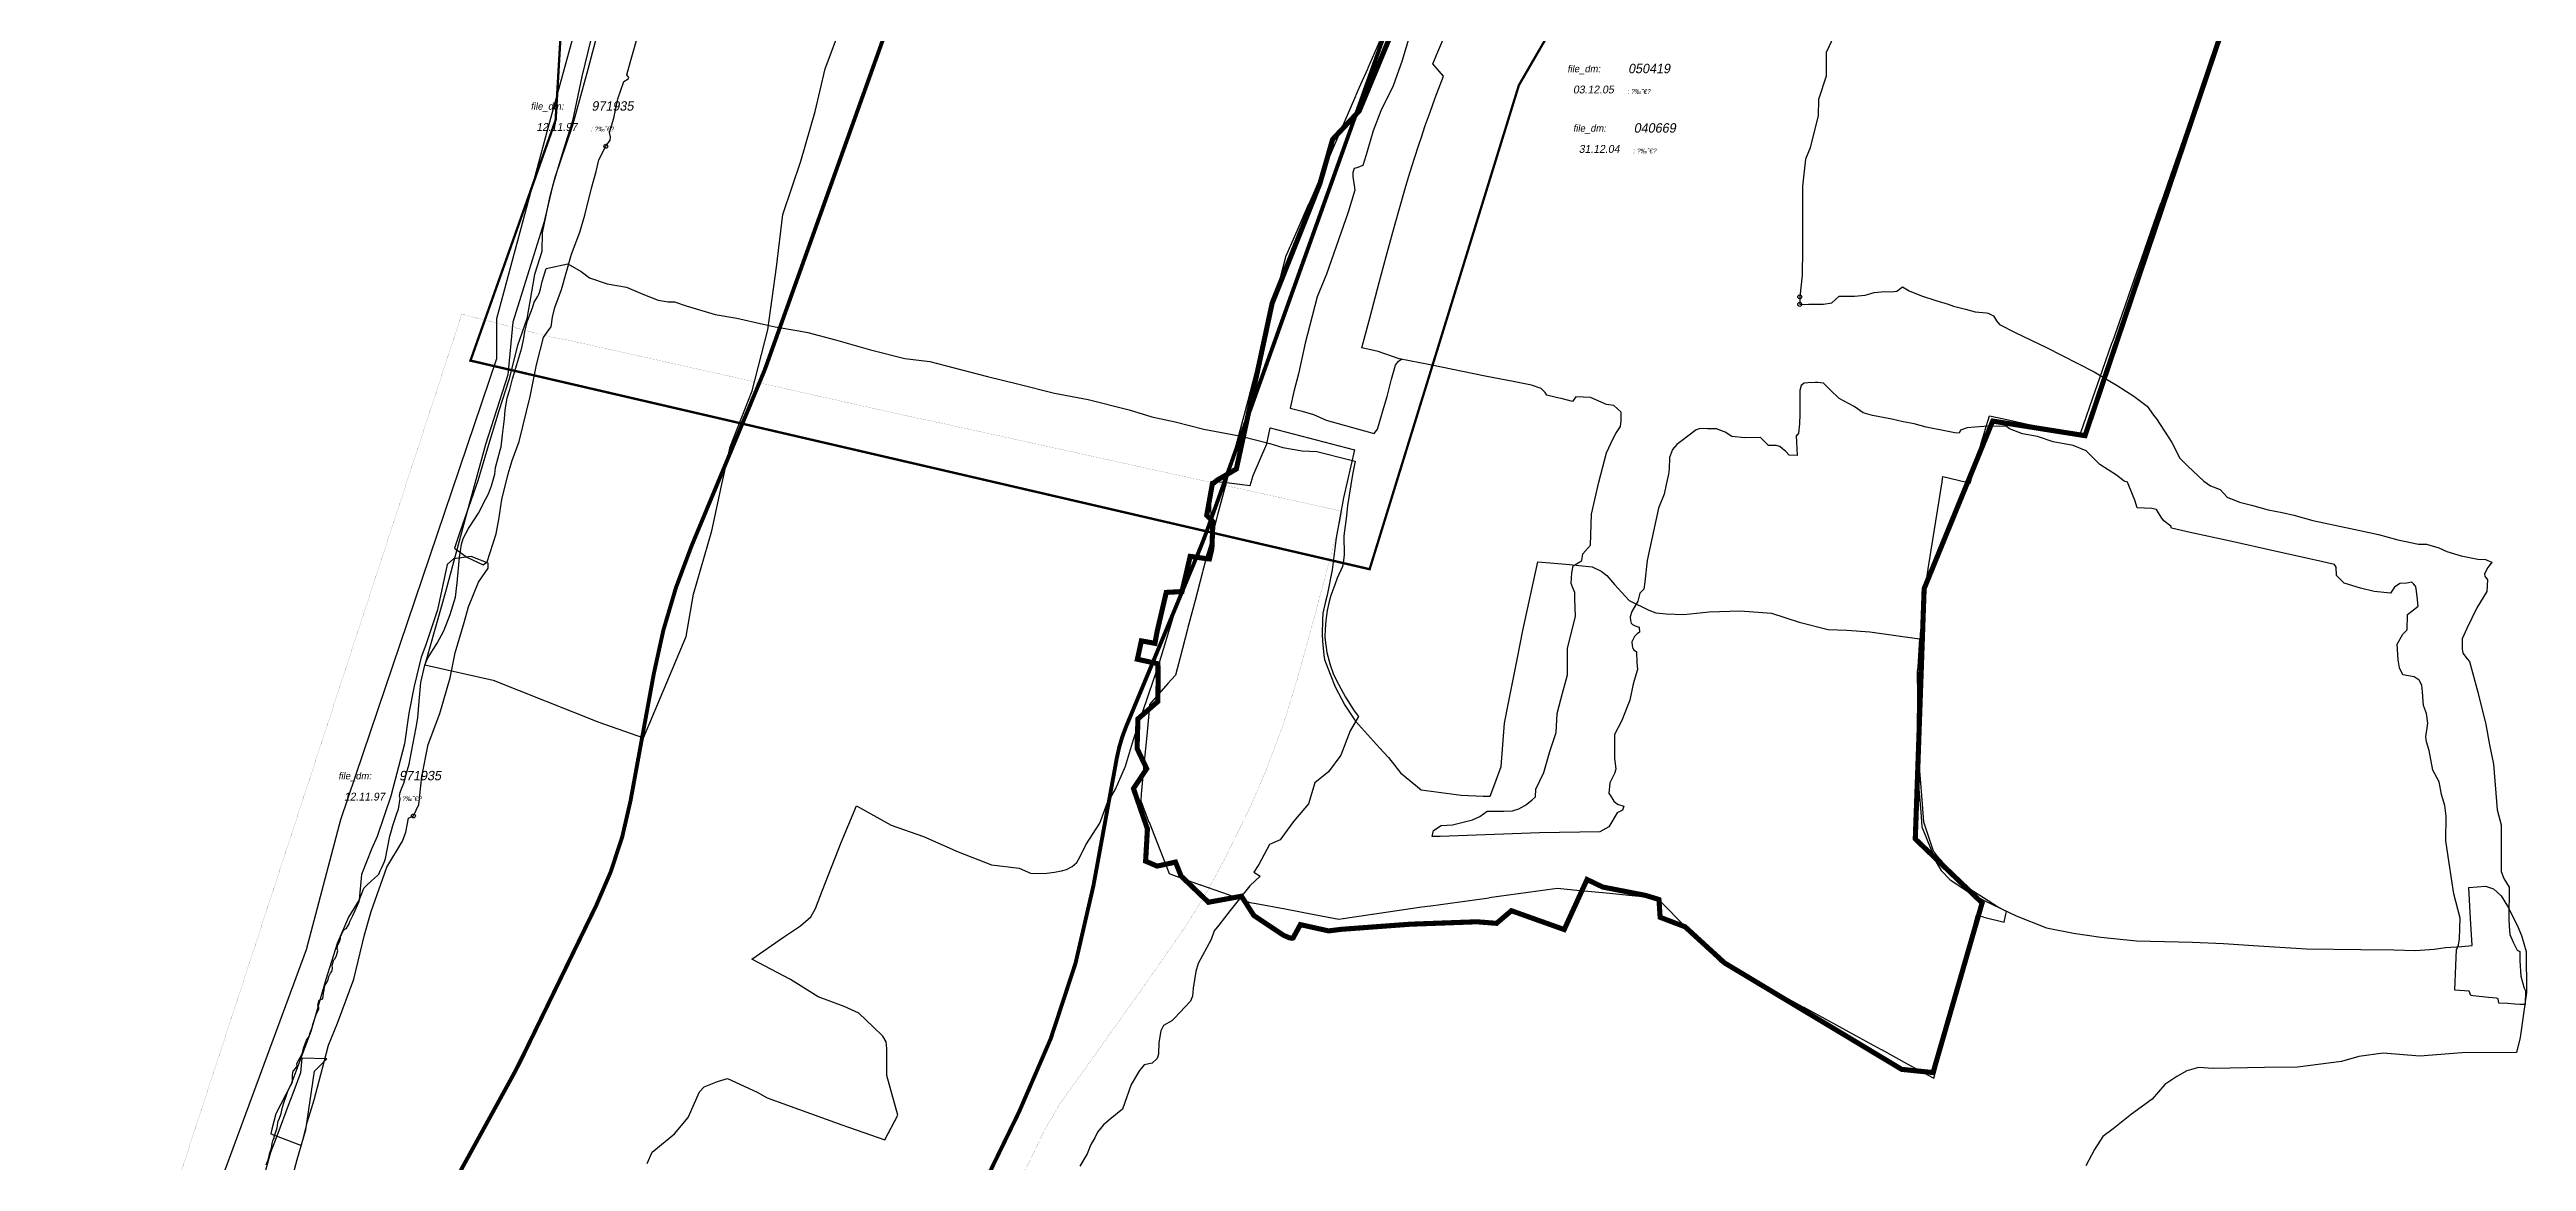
# Model space of a CAD drawing. Header units: metres. Extents: x 116000 to 284092, y 365136 to 804542.
# Drawn here: x 179905 to 183063, y 671525 to 672943 of the extents above; entities that cross this region are included whole.
import ezdxf
from ezdxf.enums import TextEntityAlignment as Align

# ---------------------------------------------------------------- set-up
doc = ezdxf.new("R2010")
doc.units = ezdxf.units.M
doc.header["$LTSCALE"] = 0.075
doc.linetypes.add('LTP001', pattern=[500, 500, 0])
for name, color, linetype in [('030252', 8, 'Continuous'), ('030353', 8, 'Continuous'), ('040669', 7, 'Continuous'), ('050419', 6, 'Continuous'), ('070610', 46, 'Continuous'), ('10', 7, 'Continuous'), ('100155', 62, 'Continuous'), ('100588', 62, 'LTP001'), ('120142', 92, 'Continuous'), ('4', 7, 'Continuous'), ('7', 7, 'Continuous'), ('971143', 5, 'Continuous'), ('971935', 5, 'Continuous'), ('GVUL MEDINA', 4, 'Continuous')]:
    doc.layers.add(name, color=color, linetype=linetype)
doc.layers.add('110138', color=71, linetype='Continuous', lineweight=20)
doc.styles.add('HEBTXT', font='HEBTXT.shx')

# ---------------------------------------------------------------- blocks, each defined once
blk = doc.blocks.new('DM_AREA')
at = {"layer": '10'}
blk.add_circle((0, 0), 2.5, dxfattribs=at)
at = {"layer": '4', "style": 'HEBTXT', "oblique": 10}
blk.add_attdef('DATE', text='', height=10, dxfattribs=at).set_placement((9.9, 86.8), align=Align.RIGHT)
at = {"layer": '4', "style": 'HEBTXT', "oblique": 10, "flags": 8}
blk.add_attdef('DATAtxt', text='', height=6, dxfattribs=at).set_placement((41.8, 89.2), align=Align.MIDDLE)
at = {"layer": '7', "style": 'HEBTXT', "oblique": 10, "flags": 8}
blk.add_attdef('file_txt', text='', height=9, dxfattribs=at).set_placement((-28.4, 117.1), align=Align.MIDDLE)
at = {"layer": '7', "style": 'HEBTXT', "oblique": 10}
blk.add_attdef('FILE_DM', (28.1, 112.6), '', height=12, dxfattribs=at)

msp = doc.modelspace()

# ---------------------------------------------------------------- linework, layer by layer
at = {"layer": '030252', "color": 8, "linetype": 'Continuous', "flags": 128}
msp.add_lwpolyline([(180181.1, 671521), (180183.5, 671527.4), (180184.8, 671532.5), (180185.3, 671535.1), (180186.5, 671538.8), (180187.8, 671542.5), (180188.3, 671545.1), (180188.8, 671548.3), (180189.7, 671551.7), (180190.6, 671553.6), (180191.2, 671554.9), (180191.2, 671556.9), (180193.6, 671563.2), (180195.1, 671568.2), (180195.4, 671571.7), (180196.3, 671576.9), (180198, 671580.5), (180199.9, 671585.4), (180200.3, 671586.7), (180201.8, 671594.4), (180204.2, 671601.5), (180206.8, 671608.7), (180209.3, 671616.2), (180214.6, 671626.6), (180214.8, 671636), (180215.7, 671640.6), (180218.7, 671644), (180220.7, 671646.7), (180220.4, 671650.2), (180224.4, 671658.1), (180227.6, 671663.8), (180228.8, 671669.7), (180232.7, 671679.9), (180235.9, 671684.7), (180236.5, 671686.7), (180236.9, 671688.5), (180239.6, 671696.3), (180240.1, 671698), (180240.5, 671700.1), (180244.8, 671712.7), (180246.8, 671717.2), (180248.3, 671719.7), (180248.2, 671721.6), (180247.2, 671724.6), (180248.9, 671731), (180250.3, 671732), (180251.8, 671732.3), (180253.3, 671732.7), (180253.7, 671736.3), (180254.8, 671742.4), (180255, 671743.7), (180255.4, 671748.1), (180256.2, 671750.7), (180257.9, 671752.7), (180260.1, 671757.6), (180261.2, 671761.1), (180263.3, 671765.6), (180264.8, 671767.7), (180265.5, 671771.3), (180265.2, 671775.5), (180267.5, 671782.4), (180269.1, 671784.2), (180270.7, 671788.1), (180272.3, 671793.9), (180271.7, 671796.5), (180272.7, 671801.6), (180274.2, 671804.4), (180276, 671809.5), (180275.8, 671811.8), (180279, 671818.8), (180281.1, 671821.5), (180282.1, 671822.1), (180283.7, 671823), (180285.5, 671826.1), (180286.4, 671827.5), (180287.8, 671831.3), (180291.7, 671839.2), (180294.3, 671844.7), (180299.1, 671856.1), (180300.6, 671860.6), (180303, 671867.1), (180305.5, 671873.9), (180309.5, 671877.9), (180315.3, 671883.3), (180322.9, 671890), (180324.7, 671891.9), (180326.6, 671895.9), (180328.5, 671900.2), (180332.1, 671907.8), (180333.2, 671911.7), (180338.6, 671940), (180341, 671947.2), (180342.6, 671953.7), (180348.1, 671970.5), (180349.8, 671974.5), (180351.8, 671988.3), (180351.3, 671991.4), (180352, 671995.8), (180353.5, 672000.4), (180356.6, 672007.6), (180360.8, 672023.6), (180363.6, 672031.9), (180364.6, 672038.9), (180368.2, 672056.5), (180370.3, 672067.6), (180372.3, 672078.7), (180374.5, 672090.9), (180375.5, 672101.8), (180376, 672112.2), (180378.3, 672136.2), (180383.4, 672158.1), (180386.7, 672166.9), (180399, 672186.3), (180407.6, 672202.1), (180415.9, 672222.9), (180422.7, 672244.8), (180424.8, 672263.4), (180427.7, 672295.4), (180430.2, 672312.6), (180432.4, 672319.8), (180439, 672332.4), (180451.9, 672352.2), (180461.2, 672370.3), (180464.6, 672376.9), (180468.5, 672387.1), (180472.5, 672402), (180473.7, 672410.2), (180479.6, 672432.2), (180480.7, 672436.8), (180482.4, 672451.8), (180484.8, 672472.3), (180485.7, 672483.5), (180488.6, 672499), (180491.7, 672509.8), (180495, 672523.2), (180500.8, 672541.7), (180507, 672562.8), (180509.6, 672575.4), (180510.8, 672583.7), (180512.2, 672588.7), (180514.2, 672597.4), (180520.7, 672614.1), (180523, 672621.3), (180527.1, 672628), (180529.1, 672632), (180530.9, 672637.7), (180532.9, 672647.5), (180536.2, 672658.7), (180538.1, 672664), (180538.1, 672664), (180565.6, 672669.8), (180582.7, 672660.2), (180593.4, 672652.1), (180616, 672644.6), (180640.4, 672640.2), (180661.3, 672631.3), (180680.8, 672623.7), (180693.7, 672621.5), (180701.7, 672621.5), (180716.8, 672616.6), (180753.4, 672605.4), (180781.3, 672600.6), (180814.6, 672593), (180830.2, 672589.5), (180860.4, 672584.6), (180871.9, 672582.4), (180907, 672573), (180951.8, 672560.2), (180995.3, 672549.1), (181027.2, 672545.5), (181046.7, 672540.2), (181100.9, 672526.4), (181139.1, 672517.1), (181186.2, 672505.1), (181229.2, 672497.1), (181281.6, 672483.8), (181310.5, 672474.9), (181340.1, 672468.6), (181376.5, 672459.3), (181424.4, 672450.4), (181460.9, 672440.7), (181477.3, 672435.8), (181502.1, 672431.4), (181520.8, 672430.9), (181561.2, 672420.7), (181569.6, 672418.5), (181566.2, 672401.3), (181560, 672361.8), (181558.7, 672348.5), (181555.1, 672323.2), (181555.6, 672298.8), (181554.2, 672288.1), (181553.4, 672284.2), (181546.8, 672269.1), (181543.5, 672260.5), (181538.4, 672247), (181536.4, 672239.5), (181533.7, 672228.1), (181532.2, 672215.2), (181531.4, 672204.1), (181531, 672194.6), (181531.2, 672189.9), (181533.6, 672174.5), (181537.8, 672158.6), (181541.5, 672147.7), (181545.3, 672139.6), (181557.4, 672117.5), (181568.3, 672100), (181573.7, 672092.6), (181563.3, 672074.5), (181551.2, 672043.6), (181535.4, 672022.2), (181518.3, 672008), (181509.9, 671981.5), (181490.8, 671959), (181479.6, 671943.1), (181473.9, 671935.3), (181460.2, 671929.6), (181446.7, 671904.2), (181440.4, 671894.4), (181448.4, 671889.1), (181435.3, 671876.7), (181410.2, 671845.2), (181395.7, 671826.7), (181390, 671819.5), (181386, 671808.4), (181369.2, 671777.9), (181366.5, 671767.5), (181363.1, 671746.4), (181362.1, 671736.3), (181359.8, 671729.9), (181339.3, 671708.1), (181335.9, 671704.9), (181325.1, 671698.8), (181321.8, 671692.1), (181319.4, 671677), (181318.8, 671662.3), (181317.1, 671656.6), (181310.7, 671650.5), (181300.6, 671648.5), (181294.6, 671641.2), (181283.9, 671623.4), (181272.8, 671592.2), (181257.4, 671579.1), (181248.6, 671572), (181240.9, 671562.9), (181237.5, 671555.5), (181232.5, 671547.1), (181227.8, 671535.1), (181218.4, 671519.3)], dxfattribs=at)
at = {"layer": '030353', "color": 8, "linetype": 'Continuous', "const_width": 0.15}
msp.add_lwpolyline([(181114.2, 671442.1), (181159.6, 671536.3), (181173.3, 671564.7), (181193.7, 671600), (181199.7, 671607.9), (181300.5, 671749.2), (181340.3, 671806.3), (181354.3, 671827), (181367.6, 671847.6), (181384.1, 671875.6), (181404.2, 671912.7), (181411.8, 671928.6), (181435.7, 671977.2), (181455.8, 672023.9), (181478.4, 672083.9), (181496, 672141.4), (181511, 672195.4), (181553.8, 672354.3), (181540.8, 672357.1), (181503.6, 672365.4), (181113.4, 672451.2), (181024.6, 672470.6), (181016.3, 672472.1), (180564.4, 672573.1), (180545.6, 672576.5), (180524.6, 672581.8), (180430.5, 672605.9), (180430.5, 672605.9), (179905, 671000)], dxfattribs=at)
at = {"layer": '040669', "flags": 128}
msp.add_lwpolyline([(182179.9, 672960.5), (182170, 672939.7), (182170, 672909.2), (182160.1, 672879.5), (182159.7, 672859.3), (182149.8, 672818.1), (182143.7, 672803.5), (182139.8, 672769.1), (182139.9, 672700.1), (182140, 672688.1), (182139.3, 672655.7), (182136.4, 672627.9), (182136.4, 672618.3), (182147.7, 672618.5), (182166.6, 672618.4), (182177.2, 672620.4), (182186.7, 672628.6), (182206.2, 672628.7), (182219.9, 672630.2), (182231.4, 672633.5), (182244.9, 672634.8), (182253.4, 672634.2), (182260, 672635.1), (182267.2, 672640.5), (182275.9, 672635.7), (182291.5, 672629.2), (182309.7, 672623.2), (182325.5, 672618.4), (182332.6, 672616), (182347.9, 672612.4), (182360, 672609), (182374.6, 672607.5), (182376.7, 672607.1), (182383.3, 672603.8), (182387.4, 672597.2), (182391.2, 672592.7), (182411, 672582.6), (182450.9, 672563.2), (182491, 672542.8), (182511.8, 672532.1), (182541.2, 672514.9), (182562.4, 672501.4), (182579.5, 672488.5), (182587.4, 672477), (182591.1, 672472.2), (182611, 672442.2), (182621.2, 672422), (182631.1, 672412.1), (182651.4, 672392.7), (182660, 672387), (182672.5, 672382.1), (182681.3, 672372.5), (182697.2, 672366.2), (182712.3, 672362.4), (182733.6, 672356.2), (182751.3, 672352.7), (182766.2, 672349.5), (182790.6, 672342.8), (182838.4, 672332.4), (182874.2, 672325), (182898.9, 672318.1), (182925.3, 672312.5), (182935.6, 672312.5), (182951.3, 672308), (182961.6, 672303.2), (182979.5, 672297.5), (183000.9, 672293.3), (183010.5, 672293), (183018.6, 672289.5), (183015.2, 672284.9), (183013.4, 672282.4), (183009.4, 672274.3), (183010, 672271.8), (183013.4, 672267), (183012.3, 672252), (182999.7, 672231.5), (182986.9, 672205), (182980.9, 672191.7), (182981.1, 672178.9), (182981.6, 672173.4), (182987.3, 672166.2), (182990.5, 672162.8), (183000.8, 672123.6), (183011, 672082.4), (183015.8, 672056.5), (183020.9, 672031.8), (183025.7, 671973.9), (183030.5, 671954.5), (183030.5, 671895.3), (183034, 671886.4), (183040.8, 671875.3), (183040.3, 671834.4), (183040.9, 671825.2), (183041.6, 671814.9), (183045.9, 671804.9), (183051, 671794.8), (183054.3, 671793.1), (183054.5, 671789.5), (183054.3, 671781.2), (183055.9, 671761.6), (183059.9, 671746.3), (183061.8, 671742.9), (183061.4, 671725.5), (183054.3, 671725.6), (183048.2, 671726.1), (183039.2, 671726.7), (183027.6, 671727.2), (183027, 671732.7), (183024.7, 671733.7), (183014.4, 671734.6), (182994.8, 671736.4), (182991.8, 671737.2), (182989.7, 671742.7), (182971.4, 671743.9), (182972.7, 671775.1), (182973.6, 671795.1), (182976.1, 671801.2), (182977.6, 671809.3), (182978.4, 671835.8), (182973, 671857), (182970.2, 671866.5), (182964.2, 671905.8), (182960.1, 671934.4), (182960.4, 671965.5), (182959, 671979.1), (182954.8, 671993.4), (182951.6, 672009.4), (182943.6, 672024.5), (182938.8, 672049.4), (182935.4, 672060.5), (182934.8, 672066.8), (182937.1, 672084.1), (182935.6, 672096.6), (182931.8, 672106.9), (182930.5, 672124.2), (182929.7, 672132.8), (182926.2, 672138.9), (182919.9, 672143.5), (182905.3, 672145.9), (182901.1, 672155), (182899.3, 672165), (182898.2, 672185.2), (182905.5, 672197.8), (182910.9, 672203.3), (182911.2, 672222.7), (182916.8, 672227), (182924.9, 672233.4), (182923.6, 672246), (182922.5, 672255.4), (182922.4, 672256.1), (182921.3, 672258.9), (182919, 672262), (182916.7, 672263.9), (182910.2, 672262.7), (182901.6, 672262.5), (182894.7, 672257.6), (182889.5, 672249.9), (182868.7, 672252.3), (182851.5, 672256.6), (182830.4, 672262.8), (182820.6, 672272.7), (182820.5, 672283.2), (182818.2, 672286.7), (182794, 672292), (182742.3, 672303.5), (182685.7, 672316.2), (182634.3, 672327.4), (182610.3, 672332.8), (182609.4, 672335.6), (182600.8, 672342.1), (182597.4, 672346.9), (182591.2, 672356.9), (182585.3, 672358), (182566.7, 672358.9), (182563.8, 672368.6), (182560.7, 672375.9), (182554.4, 672391.5), (182550, 672392.9), (182540.2, 672400.6), (182519, 672414), (182509.9, 672423), (182501.4, 672431.7), (182485.1, 672438.4), (182459.4, 672442.9), (182439.5, 672449.8), (182420.5, 672453.1), (182403.9, 672459.6), (182399.9, 672462.4), (182390.5, 672462.8), (182370.9, 672462.4), (182359.5, 672461.6), (182349.8, 672460.8), (182341.5, 672458), (182339.5, 672453.9), (182334, 672454.3), (182325.6, 672456), (182297.6, 672461.9), (182282.4, 672465.8), (182268.3, 672468.6), (182254, 672471.8), (182229, 672476.6), (182217.4, 672480.2), (182205.8, 672487.9), (182186.6, 672498.1), (182175.2, 672509.4), (182166.5, 672518), (182159.2, 672518.5), (182156, 672518.5), (182146.6, 672518.3), (182141.9, 672517.7), (182138.4, 672514.7), (182136.4, 672508.3), (182136.3, 672478.3), (182136, 672466), (182134.7, 672454), (182132.8, 672451.1), (182132, 672450.9), (182133, 672425.5), (182122.7, 672426.2), (182118.7, 672430.7), (182114.5, 672433.9), (182111, 672437.1), (182106.4, 672438.2), (182096.5, 672438.2), (182086.3, 672448.4), (182066.4, 672448.3), (182050, 672449.9), (182041.1, 672455.2), (182030.1, 672459.7), (182018.6, 672459.7), (182009.4, 672459.9), (182004.5, 672458.2), (181984.6, 672443.4), (181979.6, 672439.7), (181974.2, 672433.3), (181970.5, 672423.2), (181970, 672408.7), (181969.2, 672402), (181965.9, 672388.6), (181963.4, 672376.1), (181956.3, 672358.5), (181942, 672291.5), (181938.8, 672264.4), (181937.6, 672255.2), (181932.5, 672250.2), (181929.8, 672240), (181922.5, 672226.7), (181920.3, 672219.9), (181920.6, 672215), (181921.5, 672211.8), (181923.2, 672210.3), (181926.6, 672208.4), (181931.7, 672206.8), (181931.9, 672200.1), (181928.9, 672198), (181925.6, 672194.8), (181922.3, 672188), (181922.6, 672182.8), (181923.6, 672179.4), (181925, 672177.7), (181928.3, 672175.3), (181928.8, 672161.7), (181929.6, 672152.9), (181925.1, 672138.5), (181923.5, 672132.4), (181919.7, 672113.6), (181917.2, 672107.3), (181909.6, 672087.8), (181900.4, 672069.7), (181900.2, 672039.5), (181902, 672025.5), (181900.4, 672019.9), (181894.3, 672008.1), (181893.1, 671994.5), (181894.5, 671992.6), (181899.4, 671984.8), (181903.9, 671980.9), (181912.2, 671978.6), (181910.5, 671973.2), (181903.8, 671969.8), (181893.1, 671952), (181881.3, 671945.5), (181804.7, 671944.3), (181677.9, 671939.6), (181667.6, 671939.9), (181669.5, 671947.4), (181679.3, 671953.7), (181693.7, 671954.7), (181719.2, 671961), (181728.6, 671965.3), (181738, 671971.9), (181759.1, 671972.1), (181770.3, 671972.5), (181778.2, 671975.2), (181785.9, 671979.2), (181788.4, 671980.8), (181795.2, 671986.4), (181799.6, 671990.2), (181800.1, 672000.1), (181810.2, 672021.2), (181817.6, 672048), (181825.7, 672072.2), (181826.9, 672096.8), (181829.6, 672106.3), (181833.7, 672122.5), (181838.6, 672139.4), (181840.1, 672145.8), (181840.1, 672150.6), (181840.1, 672179.9), (181850.3, 672220.3), (181849.7, 672242.7), (181849.7, 672251), (181847.2, 672256.9), (181845.1, 672262.3), (181845.8, 672275.8), (181847.4, 672285.1), (181856.2, 672289.9), (181858.7, 672291.5), (181859.9, 672300.2), (181869.5, 672311.1), (181870.9, 672350.8), (181880.4, 672391.6), (181890.1, 672428.8), (181898.7, 672447.4), (181902, 672453.6), (181908, 672462.4), (181908.8, 672470.1), (181908.6, 672480.8), (181899.4, 672489.3), (181890, 672490.5), (181869.6, 672499.4), (181850.7, 672500.2), (181846.6, 672494.5), (181832, 672498.1), (181827.6, 672499.3), (181814.1, 672502.6), (181811.6, 672506), (181806.7, 672511.2), (181794.5, 672515.3), (181773, 672519.6), (181735.5, 672526.8), (181665.2, 672541.3), (181625.7, 672548.9), (181598.9, 672558.3), (181578, 672562.7), (181588.6, 672602.6), (181600.3, 672646.4), (181609.3, 672679.3), (181617.8, 672710.4), (181625.4, 672737.4), (181633.3, 672766), (181637.7, 672780.7), (181645.2, 672804.8), (181650.8, 672821.7), (181654.1, 672831.7), (181659, 672846.3), (181665.2, 672863.6), (181671.7, 672881.5), (181682.3, 672909.5), (181668.8, 672925.2), (181674.9, 672940.2), (181710.2, 673022.6)], dxfattribs=at)
at = {"layer": '050419', "color": 6, "flags": 128}
for points in [[(181641.3, 672969.1), (181629.6, 672929.4), (181618.2, 672896.8), (181602.3, 672864.9), (181592.6, 672839.7), (181583.8, 672809.1), (181579.3, 672795.6), (181571.8, 672792.3), (181568.2, 672791.7), (181566.7, 672786.3), (181566.7, 672781.5), (181569.1, 672763.8), (181560.5, 672735.9), (181533.2, 672657), (181521.1, 672628), (181511.9, 672591.9), (181505.9, 672568.9), (181497.4, 672529.9), (181491.5, 672507.1), (181486.8, 672486.1), (181502, 672482.3), (181516.3, 672477.9), (181532.8, 672470.8), (181581.3, 672457), (181594, 672453.7), (181598, 672459.1), (181606, 672487), (181610.2, 672501), (181616, 672522.9), (181621.1, 672540.9), (181624.9, 672545.9), (181628.5, 672548.4), (181625.7, 672548.9), (181598.9, 672558.3), (181578, 672562.7), (181588.6, 672602.6), (181600.3, 672646.4), (181609.3, 672679.3), (181617.8, 672710.4), (181625.4, 672737.4), (181633.3, 672766), (181637.7, 672780.7), (181645.2, 672804.8), (181650.8, 672821.7), (181654.1, 672831.7), (181659, 672846.3), (181665.2, 672863.6), (181671.7, 672881.5), (181682.3, 672909.5), (181668.8, 672925.2), (181674.9, 672940.2), (181710.2, 673022.6)], [(182179.9, 672960.5), (182170, 672939.7), (182170, 672909.2), (182160.1, 672879.5), (182159.7, 672859.3), (182149.8, 672818.1), (182143.7, 672803.5), (182139.8, 672769.1), (182139.9, 672700.1), (182140, 672688.1), (182139.3, 672655.7), (182136.4, 672627.9), (182136.4, 672618.3), (182147.7, 672618.5), (182166.6, 672618.4), (182177.2, 672620.4), (182186.7, 672628.6), (182206.2, 672628.7), (182219.9, 672630.2), (182231.4, 672633.5), (182244.9, 672634.8), (182253.4, 672634.2), (182260, 672635.1), (182267.2, 672640.5), (182275.9, 672635.7), (182291.5, 672629.2), (182309.7, 672623.2), (182325.5, 672618.4), (182332.6, 672616), (182347.9, 672612.4), (182360, 672609), (182374.6, 672607.5), (182376.7, 672607.1), (182383.3, 672603.8), (182387.4, 672597.2), (182391.2, 672592.7), (182411, 672582.6), (182450.9, 672563.2), (182491, 672542.8), (182511.8, 672532.1), (182541.2, 672514.9), (182562.4, 672501.4), (182579.5, 672488.5), (182587.4, 672477), (182591.1, 672472.2), (182611, 672442.2), (182621.2, 672422), (182631.1, 672412.1), (182651.4, 672392.7), (182660, 672387), (182672.5, 672382.1), (182681.3, 672372.5), (182697.2, 672366.2), (182712.3, 672362.4), (182733.6, 672356.2), (182751.3, 672352.7), (182766.2, 672349.5), (182790.6, 672342.8), (182838.4, 672332.4), (182874.2, 672325), (182898.9, 672318.1), (182925.3, 672312.5), (182935.6, 672312.5), (182951.3, 672308), (182961.6, 672303.2), (182979.5, 672297.5), (183000.9, 672293.3), (183010.5, 672293), (183018.6, 672289.5), (183015.2, 672284.9), (183013.4, 672282.4), (183009.4, 672274.3), (183010, 672271.8), (183013.4, 672267), (183012.3, 672252), (182999.7, 672231.5), (182986.9, 672205), (182980.9, 672191.7), (182981.1, 672178.9), (182981.6, 672173.4), (182987.3, 672166.2), (182990.5, 672162.8), (183000.8, 672123.6), (183011, 672082.4), (183015.8, 672056.5), (183020.9, 672031.8), (183025.7, 671973.9), (183030.5, 671954.5), (183030.5, 671895.3), (183034, 671886.4), (183040.8, 671875.3), (183040.3, 671834.4), (183040.9, 671825.2), (183041.6, 671814.9), (183045.9, 671804.9), (183051, 671794.8), (183054.3, 671793.1), (183054.5, 671789.5), (183054.3, 671781.2), (183055.9, 671761.6), (183059.9, 671746.3), (183061.8, 671742.9), (183061.4, 671725.5), (183054.3, 671725.6), (183048.2, 671726.1), (183039.2, 671726.7), (183027.6, 671727.2), (183027, 671732.7), (183024.7, 671733.7), (183014.4, 671734.6), (182994.8, 671736.4), (182991.8, 671737.2), (182989.7, 671742.7), (182971.4, 671743.9), (182972.7, 671775.1), (182973.6, 671795.1), (182976.1, 671801.2), (182977.6, 671809.3), (182978.4, 671835.8), (182973, 671857), (182970.2, 671866.5), (182964.2, 671905.8), (182960.1, 671934.4), (182960.4, 671965.5), (182959, 671979.1), (182954.8, 671993.4), (182951.6, 672009.4), (182943.6, 672024.5), (182938.8, 672049.4), (182935.4, 672060.5), (182934.8, 672066.8), (182937.1, 672084.1), (182935.6, 672096.6), (182931.8, 672106.9), (182930.5, 672124.2), (182929.7, 672132.8), (182926.2, 672138.9), (182919.9, 672143.5), (182905.3, 672145.9), (182901.1, 672155), (182899.3, 672165), (182898.2, 672185.2), (182905.5, 672197.8), (182910.9, 672203.3), (182911.2, 672222.7), (182916.8, 672227), (182924.9, 672233.4), (182923.6, 672246), (182922.5, 672255.4), (182922.4, 672256.1), (182921.3, 672258.9), (182919, 672262), (182916.7, 672263.9), (182910.2, 672262.7), (182901.6, 672262.5), (182894.7, 672257.6), (182889.5, 672249.9), (182868.7, 672252.3), (182851.5, 672256.6), (182830.4, 672262.8), (182820.6, 672272.7), (182820.5, 672283.2), (182818.2, 672286.7), (182794, 672292), (182742.3, 672303.5), (182685.7, 672316.2), (182634.3, 672327.4), (182610.3, 672332.8), (182609.4, 672335.6), (182600.8, 672342.1), (182597.4, 672346.9), (182591.2, 672356.9), (182585.3, 672358), (182566.7, 672358.9), (182563.8, 672368.6), (182560.7, 672375.9), (182554.4, 672391.5), (182550, 672392.9), (182540.2, 672400.6), (182519, 672414), (182509.9, 672423), (182501.4, 672431.7), (182485.1, 672438.4), (182459.4, 672442.9), (182439.5, 672449.8), (182420.5, 672453.1), (182403.9, 672459.6), (182399.9, 672462.4), (182390.5, 672462.8), (182370.9, 672462.4), (182359.5, 672461.6), (182349.8, 672460.8), (182341.5, 672458), (182339.5, 672453.9), (182334, 672454.3), (182325.6, 672456), (182297.6, 672461.9), (182282.4, 672465.8), (182268.3, 672468.6), (182254, 672471.8), (182229, 672476.6), (182217.4, 672480.2), (182205.8, 672487.9), (182186.6, 672498.1), (182175.2, 672509.4), (182166.5, 672518), (182159.2, 672518.5), (182156, 672518.5), (182146.6, 672518.3), (182141.9, 672517.7), (182138.4, 672514.7), (182136.4, 672508.3), (182136.3, 672478.3), (182136, 672466), (182134.7, 672454), (182132.8, 672451.1), (182132, 672450.9), (182133, 672425.5), (182122.7, 672426.2), (182118.7, 672430.7), (182114.5, 672433.9), (182111, 672437.1), (182106.4, 672438.2), (182096.5, 672438.2), (182086.3, 672448.4), (182066.4, 672448.3), (182050, 672449.9), (182041.1, 672455.2), (182030.1, 672459.7), (182018.6, 672459.7), (182009.4, 672459.9), (182004.5, 672458.2), (181984.6, 672443.4), (181979.6, 672439.7), (181974.2, 672433.3), (181970.5, 672423.2), (181970, 672408.7), (181969.2, 672402), (181965.9, 672388.6), (181963.4, 672376.1), (181956.3, 672358.5), (181942, 672291.5), (181938.8, 672264.4), (181937.6, 672255.2), (181932.5, 672250.2), (181929.8, 672240), (181922.5, 672226.7), (181920.3, 672219.9), (181920.6, 672215), (181921.5, 672211.8), (181923.2, 672210.3), (181926.6, 672208.4), (181931.7, 672206.8), (181931.9, 672200.1), (181928.9, 672198), (181925.6, 672194.8), (181922.3, 672188), (181922.6, 672182.8), (181923.6, 672179.4), (181925, 672177.7), (181928.3, 672175.3), (181928.8, 672161.7), (181929.6, 672152.9), (181925.1, 672138.5), (181923.5, 672132.4), (181919.7, 672113.6), (181917.2, 672107.3), (181909.6, 672087.8), (181900.4, 672069.7), (181900.2, 672039.5), (181902, 672025.5), (181900.4, 672019.9), (181894.3, 672008.1), (181893.1, 671994.5), (181894.5, 671992.6), (181899.4, 671984.8), (181903.9, 671980.9), (181912.2, 671978.6), (181910.5, 671973.2), (181903.8, 671969.8), (181893.1, 671952), (181881.3, 671945.5), (181804.7, 671944.3), (181677.9, 671939.6), (181667.6, 671939.9), (181669.5, 671947.4), (181679.3, 671953.7), (181693.7, 671954.7), (181719.2, 671961), (181728.6, 671965.3), (181738, 671971.9), (181759.1, 671972.1), (181770.3, 671972.5), (181778.2, 671975.2), (181785.9, 671979.2), (181788.4, 671980.8), (181795.2, 671986.4), (181799.6, 671990.2), (181800.1, 672000.1), (181810.2, 672021.2), (181817.6, 672048), (181825.7, 672072.2), (181826.9, 672096.8), (181829.6, 672106.3), (181833.7, 672122.5), (181838.6, 672139.4), (181840.1, 672145.8), (181840.1, 672150.6), (181840.1, 672179.9), (181850.3, 672220.3), (181849.7, 672242.7), (181849.7, 672251), (181847.2, 672256.9), (181845.1, 672262.3), (181845.8, 672275.8), (181847.4, 672285.1), (181856.2, 672289.9), (181858.7, 672291.5), (181859.9, 672300.2), (181869.5, 672311.1), (181870.9, 672350.8), (181880.4, 672391.6), (181890.1, 672428.8), (181898.7, 672447.4), (181902, 672453.6), (181908, 672462.4), (181908.8, 672470.1), (181908.6, 672480.8), (181899.4, 672489.3), (181890, 672490.5), (181869.6, 672499.4), (181850.7, 672500.2), (181846.6, 672494.5), (181832, 672498.1), (181827.6, 672499.3), (181814.1, 672502.6), (181811.6, 672506), (181806.7, 672511.2), (181794.5, 672515.3), (181773, 672519.6), (181735.5, 672526.8), (181665.2, 672541.3), (181625.7, 672548.9), (181598.9, 672558.3), (181578, 672562.7), (181588.6, 672602.6), (181600.3, 672646.4), (181609.3, 672679.3), (181617.8, 672710.4), (181625.4, 672737.4), (181633.3, 672766), (181637.7, 672780.7), (181645.2, 672804.8), (181650.8, 672821.7), (181654.1, 672831.7), (181659, 672846.3), (181665.2, 672863.6), (181671.7, 672881.5), (181682.3, 672909.5), (181668.8, 672925.2), (181674.9, 672940.2), (181710.2, 673022.6)]]:
    msp.add_lwpolyline(points, dxfattribs=at)
at = {"layer": '070610', "color": 46, "flags": 128}
msp.add_lwpolyline([(180667, 671522.9), (180673.1, 671537.1), (180701.6, 671560.5), (180719.1, 671581.6), (180733.6, 671614), (180739.6, 671620.6), (180756.4, 671627.5), (180769.1, 671631.2), (180807.3, 671613.7), (180820, 671606.4), (180915.2, 671572.2), (180969.9, 671552.9), (180986.4, 671584.3), (180972.3, 671635), (180972.4, 671669.5), (180971.4, 671677.7), (180967.4, 671685.3), (180955.2, 671696.9), (180936.7, 671714.3), (180918.2, 671723.1), (180885.1, 671735.2), (180849.7, 671757.6), (180800.2, 671783.5), (180840.8, 671811.4), (180862.3, 671825.7), (180875.4, 671837.1), (180881.7, 671848.1), (180890.5, 671871.2), (180914.1, 671932.3), (180933.6, 671979), (180978, 671954.4), (181019.3, 671939.9), (181063.3, 671920), (181106, 671903.6), (181141.2, 671899.4), (181155.6, 671893.2), (181165, 671892.6), (181176.3, 671892.8), (181186.4, 671894.3), (181195, 671895.9), (181201.4, 671897.6), (181208.6, 671901.4), (181214.5, 671906.8), (181219, 671914.2), (181226, 671929.1), (181244.2, 671956.8), (181253, 671981.1), (181263.9, 672000), (181276.9, 672029.5), (181287.1, 672063.4), (181298.8, 672099.3), (181319.2, 672159), (181338.5, 672222), (181350.9, 672265.7), (181356.8, 672286.8), (181359.5, 672297.8), (181378.9, 672292.9), (181384, 672309.2), (181387.2, 672319.5), (181387.2, 672334.9), (181385.8, 672347.1), (181385.5, 672360.8), (181385.8, 672392.8), (181405.7, 672391.3), (181435.6, 672387.4), (181439.7, 672400.3), (181456.8, 672440.4), (181461.2, 672460.7), (181568.9, 672432.8), (181554.7, 672371.5), (181545.5, 672320.6), (181540.3, 672279.7), (181533.7, 672247.5), (181531.2, 672237.9), (181528.4, 672224.7), (181528, 672215.6), (181527.3, 672197.7), (181528.1, 672188.7), (181529.6, 672170.8), (181530.6, 672165.3), (181537.6, 672146.9), (181544, 672130.4), (181556.5, 672107.4), (181570.2, 672087), (181600.8, 672052.8), (181612.1, 672040.3), (181627.2, 672020.9), (181653.6, 671999.3), (181704.9, 671992.3), (181732.8, 671991), (181741.8, 671991.3), (181747.8, 672007.1), (181755.5, 672029.2), (181758, 672056.6), (181760.1, 672084.4), (181764.9, 672110.4), (181776.4, 672167.6), (181783.3, 672202.3), (181802.5, 672290.1), (181843.3, 672286.6), (181867.6, 672284.2), (181871.6, 672283.5), (181883.3, 672278), (181890.6, 672272.7), (181900.2, 672261.3), (181918.9, 672240.6), (181943.8, 672228.4), (181952.9, 672224.8), (181966, 672223.8), (181988.6, 672222.8), (182020.9, 672226.1), (182060.3, 672227.6), (182100.5, 672224.5), (182135.8, 672213), (182172.5, 672203.8), (182196.4, 672203), (182225.6, 672200.7), (182289, 672191.6), (182286.9, 672155.8), (182286.3, 672150.2), (182286.5, 672119.1), (182286.2, 672075.7), (182287, 672032.6), (182287.6, 672004.9), (182290.8, 671971.1), (182292.2, 671952.1), (182303.8, 671922.8), (182310.4, 671907.1), (182316.9, 671896.5), (182328.1, 671884.3), (182353.2, 671867.9), (182372.4, 671857.8), (182412.3, 671838.6), (182450.9, 671823.3), (182485.4, 671816.6), (182520.1, 671811.3), (182565.9, 671806.5), (182637.2, 671804.9), (182676.7, 671803.2), (182721.3, 671800.2), (182782.7, 671796.3), (182851.7, 671795.7), (182893.8, 671795.4), (182921.6, 671794.4), (182945.3, 671796.1), (182959.6, 671798), (182980.4, 671799.6), (182993.9, 671800.6), (182991.6, 671835.3), (182989.4, 671874.8), (183010.8, 671876.4), (183021.1, 671872.9), (183030.6, 671864.1), (183038.6, 671851), (183051.1, 671826.7), (183056.8, 671813.6), (183062.6, 671793), (183062.9, 671740.7), (183054.9, 671683.3), (183050.4, 671664.5), (182980.5, 671664), (182927, 671659.6), (182880.2, 671663.3), (182849.3, 671659.4), (182827.3, 671653), (182771, 671645.4), (182728.8, 671645.1), (182663.3, 671644), (182644.7, 671645), (182629.8, 671640.8), (182617.1, 671633.8), (182601.7, 671623.5), (182585.8, 671604.8), (182559.4, 671585.7), (182535.8, 671567.1), (182523, 671557.2), (182512.3, 671540.7), (182501.3, 671519.7)], dxfattribs=at)
at = {"layer": '100155', "color": 71, "const_width": 5}
for points in [[(180376.1, 671417.3), (180492.2, 671628.5, 0.012391), (180508.2, 671659.3), (180601.8, 671851.5, 0.06805), (180645.7, 671985.4), (180675.4, 672147.6, -0.053151), (180723.5, 672310.3), (180814.8, 672530, 0.012513), (180818.4, 672539.3), (181128.8, 673406.7, 0.016477)], [(181693.7, 673204.6), (181383.3, 672337.2, -0.012513), (181368.9, 672299.8), (181277.6, 672080.1, 0.053151), (181265.6, 672039.4), (181235.9, 671877.2, -0.06805), (181141.2, 671588.9), (181047.7, 671396.7, -0.012391)]]:
    msp.add_lwpolyline(points, format="xyb", dxfattribs=at)
at = {"layer": '100588', "elevation": 24.8, "flags": 128}
msp.add_lwpolyline([(182669.3, 672954.4), (182741.8, 673210), (182844.4, 673530.8), (182767.4, 673554), (182991.4, 673966.8), (182992, 673968.9), (182981.2, 674375), (182294.7, 674335.3), (182247.3, 674267.5), (182166.5, 674106.6), (182114.1, 674005.5), (182057.6, 673908.4), (182024.1, 673839.5), (181994.4, 673782.5), (181940.2, 673690.6), (181811.6, 673416.6), (181707.3, 673197.4), (181641, 673046.3), (181576.5, 672898.7), (181530.7, 672792.7), (181480.9, 672678.9), (181340.4, 672145.5), (181307.4, 672108.2), (181296.1, 671985.3), (181332.4, 671892.4), (181435.4, 671855.8), (181548.9, 671834.5), (181654.7, 671850), (181827.4, 671873.7), (181954.4, 671861.5), (182033.9, 671780.8), (182307.5, 671631.4), (182361.8, 671839.4), (182397.2, 671830.4), (182400, 671844.1), (182388.6, 671850.1), (182340.3, 671880.6), (182306.8, 671921), (182294.5, 671958), (182287, 672053.6), (182287.5, 672127.5), (182290.5, 672198.1), (182297.1, 672261.2), (182319, 672398.9), (182353.6, 672390.4), (182368.2, 672442.4), (182378.5, 672476.2), (182426.7, 672465.7), (182474.5, 672454.6), (182493.1, 672450.3)], close=True, dxfattribs=at)
at = {"layer": '110138', "const_width": 6.5, "flags": 128}
msp.add_lwpolyline([(182707.2, 673063.1), (182500.1, 672450.9), (182382.4, 672469.5), (182295, 672255.8), (182283.7, 671936.6), (182368.9, 671855), (182306.4, 671638.7), (182266.4, 671642.8), (182040.6, 671778.5), (181990.2, 671824.6), (181958.4, 671836.7), (181956.9, 671859.4), (181940, 671864.6), (181885.2, 671875.3), (181865.2, 671884.9), (181836.1, 671821.1), (181768.7, 671845.1), (181749.8, 671829), (181724.9, 671831), (181639.6, 671827.9), (181552.1, 671821.4), (181535.7, 671819.4), (181499.7, 671827.4), (181490.4, 671810.3), (181489.8, 671810), (181485.9, 671810.5), (181478.4, 671813.7), (181440.4, 671839), (181424.6, 671863.6), (181382.5, 671855.9), (181347.7, 671889.2), (181340.5, 671907.1), (181317.1, 671902), (181302.4, 671908.3), (181304.7, 671949.4), (181286.9, 672000.9), (181303.8, 672026.2), (181291.5, 672052), (181292.6, 672089.7), (181317.9, 672111.8), (181318.3, 672134.9), (181318.1, 672160), (181291.9, 672165.8), (181297, 672189.2), (181314.3, 672186.1), (181317.1, 672201.4), (181328.7, 672251), (181348.8, 672252.1), (181359.2, 672297), (181379, 672294.2), (181383.8, 672293.7), (181386.9, 672306.8), (181388.2, 672341.2), (181380.3, 672349.2), (181387.4, 672389), (181393.5, 672394.1), (181418.1, 672408.4), (181437.1, 672496), (181463.7, 672619.7), (181524.6, 672772.3), (181540.8, 672828.7), (181574.7, 672864.9), (181700.5, 673167.6)], dxfattribs=at)
at = {"layer": '120142', "const_width": 3, "flags": 128}
msp.add_lwpolyline([(182005.2, 674525.2), (181263.4, 674701.4), (181057.1, 674621.6), (180557.7, 672981.9), (180550.2, 672853.4), (180441.6, 672546.6), (181588, 672280.6), (181778.3, 672897.8), (182324.4, 673840.7), (181815.9, 673993.4), (181942.5, 674278.8)], close=True, dxfattribs=at)
at = {"layer": '971143', "color": 5, "flags": 128}
msp.add_lwpolyline([(180594.9, 672956), (180583.7, 672908.8), (180571.8, 672852.5), (180558.5, 672810.3), (180546.2, 672769), (180535.3, 672722.4), (180520.1, 672674.5), (180495.6, 672595.6), (180489.2, 672528.4), (180460.7, 672439.5), (180436.1, 672349.6), (180409.6, 672251.7), (180383.6, 672158.7), (180470.6, 672139), (180605.1, 672085.7), (180662, 672065.6), (180695.2, 672144.1), (180716.8, 672194.6), (180726.1, 672248.9), (180749.4, 672329.6), (180761.8, 672387), (180772.7, 672436.7), (180800.6, 672508.1), (180820.8, 672585.7), (180831.9, 672665.8), (180839.8, 672732.8), (180863, 672800.8), (180881.1, 672864.2), (180894, 672918.6), (180921, 672991.3)], dxfattribs=at)
at = {"layer": '971935', "color": 5, "flags": 128}
for points in [[(180608.8, 672983.7), (180591.1, 672917.9), (180571.1, 672845), (180549.1, 672780.1), (180542, 672752.4), (180532.9, 672709.5), (180532.5, 672685.6), (180523.4, 672656.5), (180513.4, 672599.9), (180501.5, 672566), (180490.5, 672522.1), (180477.6, 672482.6), (180461.9, 672430.6), (180450.9, 672393.4), (180428.1, 672327.7), (180421.4, 672307.5), (180437, 672296.1), (180457.9, 672286.2), (180463.1, 672290), (180474.5, 672325.5), (180477.8, 672343.9), (180481.6, 672369.5), (180489.6, 672402.1), (180494.8, 672419.2), (180503.5, 672443.5), (180517.7, 672500.7), (180525.8, 672541), (180534.6, 672576.2), (180540.4, 672584), (180544.3, 672589.8), (180546, 672602.1), (180549.2, 672614.4), (180557.8, 672637.2), (180570.5, 672682.3), (180580.9, 672710.4), (180587.2, 672732.1), (180596, 672766.7), (180601.8, 672787.9), (180605.1, 672802.5), (180614.2, 672819.9), (180619.5, 672827.5), (180620.2, 672832), (180618.7, 672837.6), (180624.3, 672855.8), (180629.6, 672880.2), (180637.2, 672902.7), (180642.5, 672905.7), (180643.3, 672907.5), (180641, 672911), (180645.5, 672928.2), (180657.1, 672968.6)], [(180215.3, 671507.1), (180220.6, 671527.7), (180231.7, 671565.8), (180242.9, 671640.5), (180258.3, 671656.2), (180226.8, 671656.9), (180224.8, 671638.2), (180215, 671612), (180209.1, 671596.6), (180196, 671561.2), (180186.8, 671536.6), (180174.3, 671492.7)]]:
    msp.add_lwpolyline(points, dxfattribs=at)
msp.add_lwpolyline([(180187.1, 671560.5), (180226.3, 671545.9), (180233.7, 671576.5), (180242.3, 671604.1), (180252.8, 671644.2), (180260.7, 671673.6), (180272.2, 671701.9), (180292.9, 671757.7), (180306.5, 671814.4), (180314.9, 671844.1), (180334.8, 671900.8), (180355.1, 671933.8), (180359, 671945.4), (180362.4, 671963.3), (180368.9, 671966), (180375.7, 671980.6), (180379.5, 672016.4), (180387.8, 672057.2), (180402.4, 672096.4), (180415.6, 672141.9), (180422.3, 672173.9), (180433.5, 672212.7), (180439.3, 672232.6), (180451.9, 672264), (180464, 672281.9), (180464, 672288.2), (180442.7, 672296.9), (180419.9, 672294), (180412.1, 672286.8), (180399.5, 672228.6), (180384.9, 672184), (180378.6, 672168.3), (180369.8, 672131.5), (180363, 672097.1), (180357.4, 672057.8), (180339.9, 671991.3), (180322.5, 671939.9), (180315.4, 671923.7), (180302.8, 671891.2), (180299.9, 671859.2), (180286.3, 671836.9), (180271.8, 671803.4), (180257.2, 671757.3), (180237.9, 671690.9), (180212.7, 671623), (180193.4, 671585.9), (180188.5, 671566.5)], close=True, dxfattribs=at)
at = {"layer": 'GVUL MEDINA', "color": 4}
msp.add_lwpolyline([(181445.2, 676304.9), (181295, 675730), (181297.5, 675666.1), (181225.7, 675397.8), (181135.8, 675001.8), (181021.5, 674580.1), (180967.6, 674414.1), (180917.6, 674222.5), (180864.8, 673877.5), (180735.3, 673494.2), (180645.5, 673226), (180540.2, 672842.8), (180474.8, 672600), (180474.7, 672548.9), (180275.9, 671961.2), (180232.3, 671795.2), (180128.4, 671514.2)], dxfattribs=at)

# ---------------------------------------------------------------- block references
at = {"layer": '040669', "color": 7}
ref = msp.add_blockref('DM_AREA', (182136.4, 672627.9), dxfattribs=at)
ref.add_attrib('FILE_DM', '040669', (181924.8, 672837.3), dxfattribs={"layer": '7', "color": 7, "height": 12, "style": 'HEBTXT', "oblique": 10})
ref.add_attrib('DATE', '31.12.04', dxfattribs={"layer": '4', "color": 7, "height": 10, "style": 'HEBTXT', "oblique": 10}).set_placement((181906.7, 672811.5), align=Align.RIGHT)
ref.add_attrib('file_txt', 'file_dm:', dxfattribs={"layer": '7', "color": 7, "height": 9, "style": 'HEBTXT', "oblique": 10}).set_placement((181868.4, 672841.9), align=Align.MIDDLE)
ref.add_attrib('DATAtxt', ': \x8a‰˜€\x9a', dxfattribs={"layer": '4', "color": 7, "height": 6, "style": 'HEBTXT', "oblique": 10}).set_placement((181938.6, 672814), align=Align.MIDDLE)
at = {"layer": '050419', "color": 7}
ref = msp.add_blockref('DM_AREA', (182136.4, 672618.3), dxfattribs=at)
ref.add_attrib('FILE_DM', '050419', (181917.6, 672913.1), dxfattribs={"layer": '7', "color": 1, "height": 12, "style": 'HEBTXT', "oblique": 10})
ref.add_attrib('DATE', '03.12.05', dxfattribs={"layer": '4', "color": 1, "height": 10, "style": 'HEBTXT', "oblique": 10}).set_placement((181899.4, 672887.3), align=Align.RIGHT)
ref.add_attrib('file_txt', 'file_dm:', dxfattribs={"layer": '7', "color": 1, "height": 9, "style": 'HEBTXT', "oblique": 10}).set_placement((181861.1, 672917.7), align=Align.MIDDLE)
ref.add_attrib('DATAtxt', ': \x8a‰˜€\x9a', dxfattribs={"layer": '4', "color": 1, "height": 6, "style": 'HEBTXT', "oblique": 10}).set_placement((181931.3, 672889.8), align=Align.MIDDLE)
at = {"layer": '971935', "color": 7}
ref = msp.add_blockref('DM_AREA', (180614.2, 672819.9), dxfattribs=at)
ref.add_attrib('FILE_DM', '971935', (180595.9, 672865.3), dxfattribs={"layer": '7', "color": 5, "height": 12, "style": 'HEBTXT', "oblique": 10})
ref.add_attrib('DATE', '12.11.97', dxfattribs={"layer": '4', "color": 5, "height": 10, "style": 'HEBTXT', "oblique": 10}).set_placement((180577.7, 672839.5), align=Align.RIGHT)
ref.add_attrib('file_txt', 'file_dm:', dxfattribs={"layer": '7', "color": 5, "height": 9, "style": 'HEBTXT', "oblique": 10}).set_placement((180539.4, 672869.9), align=Align.MIDDLE)
ref.add_attrib('DATAtxt', ': \x8a‰˜€\x9a', dxfattribs={"layer": '4', "color": 5, "height": 6, "style": 'HEBTXT', "oblique": 10}).set_placement((180609.6, 672842), align=Align.MIDDLE)
ref = msp.add_blockref('DM_AREA', (180368.9, 671966), dxfattribs=at)
ref.add_attrib('FILE_DM', '971935', (180350.6, 672011.4), dxfattribs={"layer": '7', "color": 5, "height": 12, "style": 'HEBTXT', "oblique": 10})
ref.add_attrib('DATE', '12.11.97', dxfattribs={"layer": '4', "color": 5, "height": 10, "style": 'HEBTXT', "oblique": 10}).set_placement((180332.4, 671985.6), align=Align.RIGHT)
ref.add_attrib('file_txt', 'file_dm:', dxfattribs={"layer": '7', "color": 5, "height": 9, "style": 'HEBTXT', "oblique": 10}).set_placement((180294.1, 672016), align=Align.MIDDLE)
ref.add_attrib('DATAtxt', ': \x8a‰˜€\x9a', dxfattribs={"layer": '4', "color": 5, "height": 6, "style": 'HEBTXT', "oblique": 10}).set_placement((180364.3, 671988.1), align=Align.MIDDLE)

doc.saveas('drawing.dxf')
